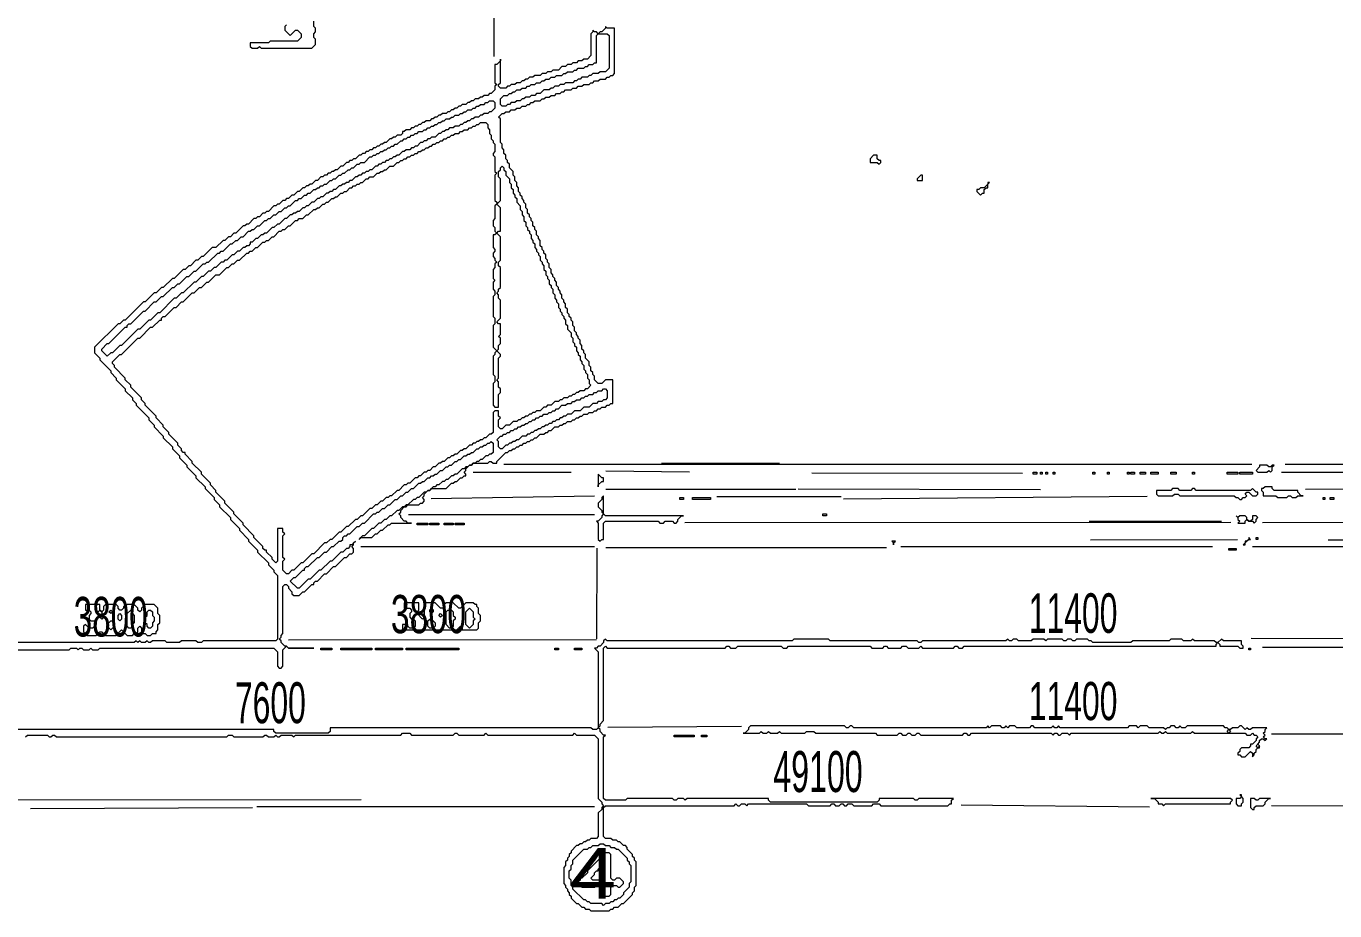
# Model space of a CAD drawing. Extents: x 20 to 3943, y 20 to 2783.
# Drawn here: x 1358 to 2080, y 411 to 899 of the extents above; entities that cross this region are included whole.
import ezdxf

# ---------------------------------------------------------------- set-up
doc = ezdxf.new("R2010")
doc.units = 0
for name, color, linetype, lineweight in [('OCR_TEXT', 6, 'Continuous', 0), ('TRACE_CURVE', 6, 'Continuous', 0), ('TRACE_STRAIGHT', 5, 'Continuous', 0), ('TRACE_TEXT_SYMBOL', 6, 'Continuous', 0)]:
    doc.layers.add(name, color=color, linetype=linetype, lineweight=lineweight)
doc.styles.add('wqy-unicode', font='wqy-unicode.lff')

msp = doc.modelspace()

# ---------------------------------------------------------------- linework, layer by layer
at = {"layer": 'TRACE_CURVE', "color": 6}
for points in [[(1678, 899), (1678, 898), (1676, 896), (1675, 896), (1674, 895), (1673, 896), (1672, 896), (1671, 897), (1671, 896), (1670, 895), (1670, 883), (1668, 881), (1666, 881), (1665, 880), (1663, 880), (1662, 879), (1660, 879), (1659, 878), (1657, 878), (1656, 877), (1654, 877), (1652, 875), (1649, 875), (1648, 874), (1646, 874), (1645, 873), (1643, 873), (1642, 872), (1639, 872), (1638, 871), (1636, 871), (1635, 870), (1634, 870), (1633, 869), (1632, 869), (1631, 868), (1629, 868), (1628, 867), (1626, 867), (1625, 866), (1624, 866), (1623, 865), (1620, 865), (1619, 866), (1619, 867), (1620, 868), (1620, 881), (1620, 880), (1618, 878), (1617, 878), (1617, 868), (1618, 867), (1617, 866), (1617, 864), (1615, 862), (1614, 862), (1613, 861), (1611, 861), (1610, 860), (1609, 860), (1608, 859), (1606, 859), (1605, 858), (1604, 858)], [(1621, 834), (1620, 835), (1620, 848), (1619, 849), (1621, 851), (1622, 851), (1623, 852), (1625, 852), (1626, 853), (1628, 853), (1629, 854), (1631, 854), (1632, 855), (1634, 855), (1635, 856), (1636, 856), (1637, 857), (1638, 857), (1639, 858), (1642, 858), (1643, 859), (1644, 859), (1645, 860), (1647, 860), (1648, 861), (1650, 861), (1651, 862), (1653, 862), (1654, 863), (1655, 863), (1656, 864), (1659, 864), (1660, 865), (1662, 865), (1663, 866), (1665, 866), (1666, 867), (1669, 867), (1670, 868), (1671, 868), (1672, 869), (1674, 869), (1675, 870), (1678, 870), (1679, 871), (1680, 871), (1681, 872), (1682, 872), (1683, 873), (1683, 898), (1679, 898), (1678, 899)], [(1673, 894), (1674, 895), (1679, 895), (1680, 894), (1680, 876), (1678, 874), (1675, 874), (1674, 873), (1671, 873), (1670, 872), (1669, 872), (1668, 871), (1665, 871), (1664, 870), (1663, 870), (1662, 869), (1661, 869), (1660, 868), (1656, 868), (1655, 867), (1653, 867), (1652, 866), (1650, 866), (1649, 865), (1648, 865), (1647, 864), (1644, 864), (1642, 862), (1640, 862), (1639, 861), (1637, 861), (1636, 860), (1634, 860), (1633, 859), (1632, 859), (1631, 858), (1629, 858), (1628, 857), (1626, 857), (1625, 856), (1624, 856), (1623, 855), (1621, 855), (1620, 856), (1620, 859), (1622, 861), (1624, 861), (1625, 862), (1626, 862), (1627, 863), (1628, 863), (1629, 864), (1631, 864), (1632, 865), (1634, 865), (1635, 866), (1636, 866), (1637, 867), (1639, 867), (1640, 868), (1642, 868), (1643, 869), (1644, 869), (1645, 870)], [(1645, 870), (1647, 870), (1648, 871), (1650, 871), (1651, 872), (1654, 872), (1655, 873), (1656, 873), (1657, 874), (1660, 874), (1661, 875), (1662, 875), (1663, 876), (1666, 876), (1667, 877), (1668, 877), (1669, 878), (1671, 878), (1672, 879), (1673, 879), (1673, 894)], [(1604, 858), (1603, 857), (1602, 857), (1601, 856), (1599, 856), (1598, 855), (1597, 855), (1596, 854), (1595, 854), (1594, 853), (1593, 853), (1592, 852), (1591, 852), (1590, 851), (1588, 851), (1587, 850), (1586, 850), (1585, 849), (1584, 849), (1583, 848), (1582, 848), (1581, 847), (1579, 847), (1578, 846), (1577, 846), (1576, 845), (1575, 845), (1574, 844), (1573, 844), (1572, 843), (1571, 843), (1570, 842), (1568, 842), (1567, 841), (1566, 841), (1566, 840), (1565, 839), (1563, 839), (1562, 838), (1561, 838), (1560, 837), (1559, 837), (1557, 835), (1556, 835), (1555, 834), (1554, 834), (1553, 833), (1552, 833), (1551, 832), (1550, 832), (1549, 831), (1548, 831), (1547, 830), (1546, 830), (1545, 829), (1544, 829), (1543, 828), (1542, 828), (1540, 826), (1539, 826), (1538, 825), (1537, 825), (1536, 824), (1535, 824)], [(1613, 857), (1614, 858), (1616, 858), (1617, 857), (1617, 854), (1615, 852), (1614, 852), (1613, 851), (1611, 851), (1610, 850), (1609, 850), (1608, 849), (1606, 849), (1605, 848), (1604, 848), (1603, 847), (1602, 847), (1601, 846), (1600, 846), (1599, 845), (1598, 845), (1597, 844), (1595, 844), (1594, 843), (1592, 843), (1591, 842), (1590, 842), (1589, 841), (1588, 841), (1587, 840), (1586, 840), (1584, 838), (1582, 838), (1581, 837), (1580, 837), (1579, 836), (1578, 836), (1577, 835), (1576, 835), (1574, 833), (1573, 833), (1572, 832), (1571, 832), (1570, 831), (1568, 831), (1567, 830), (1566, 830), (1564, 828), (1563, 828), (1562, 827), (1561, 827), (1560, 826), (1559, 826), (1558, 825), (1557, 825), (1556, 824), (1555, 824), (1554, 823), (1553, 823), (1552, 822), (1551, 822), (1549, 820), (1548, 820), (1547, 819)], [(1562, 834), (1563, 834), (1565, 836), (1566, 836), (1567, 837), (1568, 837), (1569, 838), (1570, 838), (1571, 839), (1572, 839), (1573, 840), (1574, 840), (1575, 841), (1577, 841), (1578, 842), (1579, 842), (1580, 843), (1581, 843), (1582, 844), (1583, 844), (1584, 845), (1585, 845), (1586, 846), (1587, 846), (1588, 847), (1589, 847), (1590, 848), (1592, 848), (1593, 849), (1594, 849), (1595, 850), (1597, 850), (1598, 851), (1599, 851), (1600, 852), (1601, 852), (1602, 853), (1604, 853), (1605, 854), (1606, 854), (1607, 855), (1608, 855), (1609, 856), (1611, 856), (1612, 857), (1613, 857)], [(1602, 842), (1603, 843), (1604, 843), (1605, 844), (1606, 844), (1607, 845), (1608, 845)], [(1608, 845), (1609, 846), (1612, 846), (1613, 845), (1613, 843), (1614, 842), (1614, 840), (1615, 839), (1615, 837), (1616, 836), (1616, 835), (1617, 834), (1617, 830), (1616, 829), (1616, 828), (1617, 827), (1617, 819), (1618, 818), (1617, 817), (1617, 803), (1618, 802), (1618, 801), (1617, 800), (1617, 793), (1616, 792), (1616, 789), (1617, 788), (1617, 786), (1618, 785), (1617, 784), (1616, 784), (1616, 777), (1617, 776), (1617, 775), (1616, 774), (1616, 772), (1617, 771), (1617, 770), (1618, 769), (1617, 768), (1617, 766), (1616, 765), (1616, 760), (1617, 759), (1616, 758), (1616, 754), (1617, 753), (1617, 751), (1616, 750), (1616, 739), (1617, 738), (1617, 735), (1616, 734), (1616, 722), (1618, 720), (1617, 719), (1617, 718), (1616, 717), (1616, 707), (1617, 706), (1617, 703), (1616, 702), (1616, 690), (1617, 689)], [(1529, 805), (1530, 805), (1532, 807), (1533, 807), (1534, 808), (1535, 808), (1537, 810), (1538, 810), (1539, 811), (1540, 811), (1541, 812), (1542, 812), (1543, 813), (1544, 813), (1546, 815), (1547, 815), (1548, 816), (1550, 816), (1552, 818), (1553, 818), (1554, 819), (1555, 819), (1556, 820), (1557, 820), (1559, 822), (1561, 822), (1563, 824), (1564, 824), (1565, 825), (1566, 825), (1567, 826), (1568, 826), (1569, 827), (1570, 827), (1571, 828), (1572, 828), (1573, 829), (1574, 829), (1575, 830), (1576, 830), (1577, 831), (1578, 831), (1579, 832), (1580, 832), (1581, 833), (1582, 833), (1583, 834), (1584, 834), (1585, 835), (1586, 835), (1587, 836), (1588, 836), (1589, 837), (1590, 837), (1591, 838), (1592, 838), (1593, 839), (1594, 839), (1595, 840), (1597, 840), (1598, 841), (1599, 841), (1600, 842), (1602, 842)], [(1482, 786), (1483, 787), (1484, 787), (1486, 789), (1487, 789), (1490, 792), (1491, 792), (1492, 793), (1493, 793), (1495, 795), (1496, 795), (1498, 797), (1499, 797), (1501, 799), (1502, 799), (1503, 800), (1504, 800), (1507, 803), (1508, 803), (1509, 804), (1510, 804), (1512, 806), (1513, 806), (1514, 807), (1515, 807), (1517, 809), (1518, 809), (1519, 810), (1520, 810), (1521, 811), (1522, 811), (1523, 812), (1524, 812), (1526, 814), (1527, 814), (1528, 815), (1529, 815), (1531, 817), (1532, 817), (1533, 818), (1534, 818), (1536, 820), (1537, 820), (1538, 821), (1539, 821), (1541, 823), (1542, 823), (1543, 824), (1545, 824), (1548, 827), (1549, 827), (1550, 828), (1551, 828), (1552, 829), (1553, 829), (1554, 830), (1555, 830), (1556, 831), (1557, 831), (1558, 832), (1559, 832), (1560, 833), (1561, 833), (1562, 834)], [(1653, 752), (1653, 753), (1652, 754), (1652, 755), (1651, 756), (1651, 758), (1650, 759), (1650, 760), (1649, 761), (1649, 762), (1648, 763), (1648, 765), (1647, 766), (1647, 768), (1646, 769), (1646, 770), (1645, 771), (1645, 773), (1644, 774), (1644, 775), (1643, 776), (1643, 777), (1642, 778), (1642, 781), (1641, 782), (1641, 783), (1640, 784), (1640, 786), (1639, 787), (1639, 788), (1638, 789), (1638, 791), (1637, 792), (1637, 793), (1636, 794), (1636, 795), (1635, 796), (1635, 798), (1634, 799), (1634, 801), (1633, 802), (1633, 803), (1632, 804), (1632, 805), (1631, 806), (1631, 807), (1630, 808), (1630, 810), (1629, 811), (1629, 813), (1628, 814), (1628, 816), (1627, 817), (1627, 819), (1625, 821), (1625, 823), (1624, 824), (1624, 825), (1623, 826), (1623, 828), (1622, 829), (1622, 831), (1621, 832), (1621, 834)], [(1535, 824), (1533, 822), (1532, 822), (1530, 820), (1529, 820), (1528, 819), (1527, 819), (1526, 818), (1525, 818), (1524, 817), (1523, 817), (1522, 816), (1521, 816), (1519, 814), (1518, 814), (1516, 812), (1515, 812), (1514, 811), (1513, 811), (1512, 810), (1511, 810), (1509, 808), (1508, 808), (1506, 806), (1505, 806), (1503, 804), (1502, 804), (1501, 803), (1500, 803), (1498, 801), (1497, 801), (1496, 800), (1495, 800), (1492, 797), (1491, 797), (1490, 796), (1489, 796), (1487, 794), (1486, 794), (1485, 793), (1484, 793), (1481, 790), (1480, 790), (1479, 789), (1478, 789), (1474, 785), (1473, 785), (1471, 783), (1470, 783), (1468, 781), (1467, 781), (1463, 777), (1461, 777), (1456, 772), (1455, 772), (1453, 770), (1452, 770), (1449, 767), (1448, 767), (1446, 765), (1445, 765), (1440, 760), (1439, 760), (1434, 755)], [(1547, 819), (1546, 819), (1545, 818), (1544, 818), (1543, 817), (1542, 817), (1541, 816), (1540, 816), (1538, 814), (1537, 814), (1536, 813), (1535, 813), (1534, 812), (1533, 812), (1532, 811), (1531, 811), (1529, 809), (1528, 809), (1527, 808), (1526, 808), (1525, 807), (1524, 807), (1522, 805), (1521, 805), (1520, 804), (1519, 804), (1517, 802), (1516, 802), (1514, 800), (1513, 800), (1512, 799), (1511, 799), (1509, 797), (1508, 797), (1507, 796), (1506, 796), (1505, 795), (1504, 795), (1502, 793), (1501, 793), (1498, 790), (1497, 790), (1495, 788), (1494, 788), (1491, 785), (1490, 785), (1489, 784), (1488, 784), (1486, 782), (1485, 782), (1483, 780), (1482, 780), (1482, 779), (1481, 778), (1480, 778), (1479, 777), (1478, 777), (1476, 775), (1475, 775), (1473, 773), (1472, 773), (1469, 770), (1468, 770), (1467, 769)], [(1617, 689), (1619, 689), (1619, 696), (1620, 697), (1620, 699), (1619, 700), (1619, 703), (1618, 704), (1619, 705), (1619, 716), (1620, 717), (1620, 718), (1618, 720), (1619, 721), (1619, 723), (1620, 724), (1620, 727), (1619, 728), (1620, 729), (1620, 735), (1619, 735), (1618, 736), (1620, 738), (1620, 748), (1619, 749), (1619, 751), (1618, 752), (1619, 753), (1619, 754), (1620, 755), (1620, 766), (1619, 767), (1619, 769), (1620, 770), (1620, 783), (1618, 785), (1619, 786), (1620, 786), (1620, 799), (1618, 801), (1620, 803), (1620, 815), (1619, 816), (1619, 819), (1620, 820), (1620, 821), (1621, 822), (1622, 821), (1622, 820), (1623, 819), (1623, 817), (1625, 815), (1625, 813), (1626, 812), (1626, 810), (1627, 809), (1627, 807), (1628, 806), (1628, 805), (1629, 804), (1629, 802), (1631, 800), (1631, 798), (1632, 797)], [(1410, 718), (1411, 718), (1420, 727), (1421, 727), (1427, 733), (1428, 733), (1432, 737), (1433, 737), (1433, 738), (1434, 739), (1435, 739), (1440, 744), (1441, 744), (1444, 747), (1445, 747), (1450, 752), (1451, 752), (1454, 755), (1455, 755), (1458, 758), (1459, 758), (1463, 762), (1465, 762), (1469, 766), (1470, 766), (1472, 768), (1473, 768), (1475, 770), (1476, 770), (1480, 774), (1481, 774), (1482, 775), (1483, 775), (1485, 777), (1486, 777), (1489, 780), (1490, 780), (1491, 781), (1492, 781), (1494, 783), (1495, 783), (1498, 786), (1499, 786), (1500, 787), (1501, 787), (1503, 789), (1504, 789), (1507, 792), (1508, 792), (1509, 793), (1511, 793), (1513, 795), (1514, 795), (1517, 798), (1518, 798), (1519, 799), (1520, 799), (1522, 801), (1523, 801), (1524, 802), (1525, 802), (1527, 804), (1528, 804), (1529, 805)], [(1632, 797), (1632, 795), (1633, 794), (1633, 792), (1634, 791), (1634, 789), (1635, 788), (1635, 787), (1636, 786), (1636, 785), (1637, 784), (1637, 782), (1638, 781), (1638, 780), (1639, 779), (1639, 777), (1640, 776), (1640, 775), (1641, 774), (1641, 773), (1642, 772), (1642, 770), (1643, 769), (1643, 768), (1644, 767), (1644, 765), (1645, 764), (1645, 762), (1646, 761), (1646, 760), (1647, 759), (1647, 757), (1648, 756), (1648, 755), (1649, 754), (1649, 752), (1650, 751), (1650, 749), (1651, 748), (1651, 747), (1652, 746), (1652, 744), (1653, 743), (1653, 742), (1654, 741), (1654, 740), (1655, 739), (1655, 738), (1656, 737), (1656, 735), (1657, 734), (1657, 732), (1659, 730), (1659, 728), (1660, 727), (1660, 725), (1661, 724), (1661, 723), (1662, 722), (1662, 720), (1663, 719), (1663, 718), (1664, 717), (1664, 715)], [(1467, 769), (1466, 769), (1463, 766), (1462, 766), (1460, 764), (1459, 764), (1456, 761), (1455, 761), (1452, 758), (1451, 758), (1445, 752), (1444, 752), (1441, 749), (1440, 749), (1432, 741), (1431, 741), (1427, 737), (1426, 737), (1421, 732), (1420, 732), (1411, 723), (1410, 723), (1406, 719), (1405, 719), (1403, 717), (1400, 720), (1400, 721), (1403, 724), (1404, 724), (1413, 733), (1414, 733), (1414, 734), (1415, 735), (1416, 735), (1423, 742), (1424, 742), (1429, 747), (1430, 747), (1433, 750), (1434, 750), (1439, 755), (1440, 755), (1442, 757), (1443, 757), (1447, 761), (1448, 761), (1451, 764), (1452, 764), (1456, 768), (1457, 768), (1458, 769), (1459, 769), (1464, 774), (1465, 774), (1466, 775), (1467, 775), (1471, 779), (1472, 779), (1474, 781), (1475, 781), (1477, 783), (1478, 783), (1481, 786), (1482, 786)], [(1434, 755), (1433, 755), (1430, 752), (1429, 752), (1424, 747), (1423, 747), (1413, 737), (1412, 737), (1410, 735), (1409, 735), (1396, 722), (1396, 719), (1399, 716), (1399, 715), (1405, 709), (1405, 708), (1408, 705), (1408, 704), (1413, 699), (1413, 698), (1417, 694), (1417, 693), (1419, 691), (1419, 690), (1426, 683), (1426, 682), (1429, 679), (1429, 678), (1434, 673), (1434, 672), (1439, 667), (1439, 666), (1443, 662), (1443, 661), (1447, 657), (1447, 656), (1452, 651), (1452, 650), (1457, 645), (1457, 644), (1462, 639), (1462, 638), (1465, 635), (1465, 634), (1471, 628), (1471, 627), (1476, 622), (1476, 621), (1481, 616), (1481, 615), (1486, 610), (1486, 609), (1492, 603), (1492, 602), (1495, 599), (1495, 598), (1497, 596), (1497, 561), (1496, 560), (1456, 560), (1455, 559), (1453, 559), (1452, 560), (1444, 560)], [(1656, 680), (1657, 681), (1659, 681), (1660, 682), (1661, 682), (1662, 683), (1663, 683), (1664, 684), (1665, 684), (1666, 685), (1668, 685), (1669, 686), (1671, 686), (1672, 687), (1673, 687), (1674, 688), (1675, 688), (1676, 689), (1678, 689), (1679, 690), (1680, 690), (1681, 691), (1682, 691), (1682, 704), (1678, 704), (1676, 702), (1674, 702), (1672, 704), (1672, 706), (1671, 707), (1671, 708), (1670, 709), (1670, 711), (1669, 712), (1669, 714), (1667, 716), (1667, 718), (1666, 719), (1666, 720), (1665, 721), (1665, 723), (1664, 724), (1664, 726), (1663, 727), (1663, 728), (1662, 729), (1662, 730), (1661, 731), (1661, 733), (1660, 734), (1660, 736), (1659, 737), (1659, 738), (1658, 739), (1658, 740), (1657, 741), (1657, 743), (1656, 744), (1656, 746), (1655, 747), (1655, 748), (1654, 749), (1654, 751), (1653, 752)], [(1506, 599), (1505, 599), (1503, 597), (1502, 597), (1500, 599), (1500, 604), (1501, 605), (1500, 606), (1500, 618), (1501, 619), (1500, 620), (1500, 622), (1497, 622), (1497, 604), (1496, 603), (1494, 605), (1494, 606), (1491, 609), (1491, 610), (1490, 610), (1489, 611), (1489, 612), (1484, 617), (1484, 618), (1478, 624), (1478, 625), (1473, 630), (1473, 631), (1468, 636), (1468, 637), (1463, 642), (1463, 643), (1460, 646), (1460, 647), (1455, 652), (1455, 653), (1450, 658), (1450, 659), (1446, 663), (1446, 664), (1445, 664), (1444, 665), (1444, 666), (1442, 668), (1442, 669), (1437, 674), (1437, 675), (1434, 678), (1434, 679), (1430, 683), (1430, 684), (1424, 690), (1424, 691), (1422, 693), (1422, 694), (1416, 700), (1416, 701), (1413, 704), (1413, 705), (1407, 711), (1407, 712), (1406, 713), (1406, 714), (1410, 718)], [(1664, 715), (1665, 714), (1665, 713), (1666, 712), (1666, 710), (1667, 709), (1667, 708), (1668, 707), (1668, 705), (1669, 704), (1669, 702), (1670, 701), (1668, 699), (1667, 699), (1666, 698), (1664, 698), (1663, 697), (1662, 697), (1661, 696), (1660, 696), (1659, 695), (1658, 695), (1657, 694), (1655, 694), (1654, 693), (1653, 693), (1652, 692), (1650, 692), (1648, 690), (1646, 690), (1645, 689), (1644, 689), (1642, 687), (1640, 687), (1639, 686), (1638, 686), (1637, 685), (1636, 685), (1635, 684), (1634, 684), (1633, 683), (1632, 683), (1631, 682), (1630, 682), (1629, 681), (1627, 681), (1625, 679), (1623, 679), (1621, 677), (1620, 677), (1619, 678), (1619, 682), (1620, 683), (1619, 684), (1619, 687), (1617, 687), (1616, 686), (1616, 675), (1615, 674), (1614, 674), (1612, 672), (1611, 672), (1610, 671), (1609, 671)], [(1676, 698), (1677, 699), (1678, 699), (1679, 698), (1679, 694), (1678, 693), (1677, 693), (1676, 692), (1674, 692), (1673, 691), (1671, 691), (1669, 689), (1666, 689), (1664, 687), (1661, 687), (1659, 685), (1657, 685), (1656, 684), (1655, 684), (1654, 683), (1653, 683), (1652, 682), (1651, 682), (1650, 681), (1649, 681), (1648, 680), (1647, 680), (1646, 679), (1645, 679), (1644, 678), (1643, 678), (1642, 677), (1641, 677), (1640, 676), (1639, 676), (1638, 675), (1637, 675), (1636, 674), (1635, 674), (1634, 673), (1632, 673), (1630, 671), (1629, 671), (1628, 670), (1627, 670), (1626, 669), (1625, 669), (1624, 668), (1623, 668), (1621, 666), (1620, 666), (1619, 667), (1619, 670), (1618, 671), (1620, 673), (1621, 673), (1622, 674), (1623, 674), (1624, 675), (1625, 675), (1626, 676), (1627, 676), (1628, 677), (1629, 677)], [(1629, 677), (1630, 678), (1631, 678), (1632, 679), (1633, 679), (1634, 680), (1635, 680), (1636, 681), (1637, 681), (1638, 682), (1639, 682), (1640, 683), (1641, 683), (1642, 684), (1643, 684), (1644, 685), (1646, 685), (1647, 686), (1648, 686), (1649, 687), (1650, 687), (1651, 688), (1652, 688), (1654, 690), (1656, 690), (1657, 691), (1659, 691), (1660, 692), (1661, 692), (1662, 693), (1664, 693), (1665, 694), (1666, 694), (1667, 695), (1668, 695), (1669, 696), (1671, 696), (1672, 697), (1673, 697), (1674, 698), (1676, 698)], [(1569, 635), (1575, 635), (1576, 636), (1577, 636), (1578, 637), (1578, 638), (1577, 639), (1578, 640), (1578, 641), (1580, 643), (1581, 643), (1582, 644), (1590, 644), (1593, 647), (1594, 647), (1595, 648), (1596, 648), (1598, 650), (1599, 650), (1600, 651), (1601, 651), (1601, 652), (1600, 653), (1601, 654), (1601, 655), (1603, 657), (1604, 657), (1605, 658), (1613, 658), (1614, 659), (1615, 659), (1616, 658), (1618, 658), (1618, 659), (1623, 664), (1624, 664), (1625, 665), (1626, 665), (1627, 666), (1628, 666), (1629, 667), (1630, 667), (1631, 668), (1632, 668), (1633, 669), (1634, 669), (1635, 670), (1636, 670), (1637, 671), (1638, 671), (1639, 672), (1640, 672), (1642, 674), (1644, 674), (1645, 675), (1646, 675), (1647, 676), (1648, 676), (1650, 678), (1652, 678), (1653, 679), (1654, 679), (1655, 680), (1656, 680)], [(1609, 671), (1608, 670), (1607, 670), (1606, 669), (1605, 669), (1604, 668), (1603, 668), (1601, 666), (1600, 666), (1599, 665), (1598, 665), (1596, 663), (1595, 663), (1594, 662), (1593, 662), (1592, 661), (1591, 661), (1589, 659), (1588, 659), (1587, 658), (1586, 658), (1584, 656), (1583, 656), (1581, 654), (1580, 654), (1579, 653), (1578, 653), (1576, 651), (1575, 651), (1574, 650), (1573, 650), (1570, 647), (1569, 647), (1568, 646), (1567, 646), (1564, 643), (1563, 643), (1560, 640), (1559, 640), (1558, 639), (1557, 639), (1555, 637), (1554, 637), (1552, 635), (1551, 635), (1549, 633), (1548, 633), (1544, 629), (1543, 629), (1541, 627), (1540, 627), (1536, 623), (1535, 623), (1532, 620), (1531, 620), (1527, 616), (1526, 616), (1524, 614), (1523, 614), (1517, 608), (1516, 608), (1511, 603), (1510, 603), (1506, 599)], [(1550, 630), (1551, 630), (1552, 631), (1553, 631), (1555, 633), (1556, 633), (1558, 635), (1559, 635), (1562, 638), (1563, 638), (1565, 640), (1566, 640), (1568, 642), (1569, 642), (1571, 644), (1572, 644), (1575, 647), (1576, 647), (1577, 648), (1578, 648), (1580, 650), (1581, 650), (1582, 651), (1583, 651), (1584, 652), (1585, 652), (1587, 654), (1588, 654), (1590, 656), (1591, 656), (1592, 657), (1593, 657), (1595, 659), (1596, 659), (1597, 660), (1598, 660), (1600, 662), (1601, 662), (1602, 663), (1603, 663), (1604, 664), (1605, 664), (1607, 666), (1608, 666), (1609, 667), (1610, 667), (1611, 668), (1612, 668), (1613, 669), (1614, 669), (1615, 670), (1616, 669), (1616, 664), (1615, 663), (1614, 663), (1613, 662), (1612, 662), (1610, 660), (1609, 660), (1608, 659), (1607, 659), (1606, 658), (1605, 658), (1604, 657)], [(1604, 657), (1603, 657), (1602, 656), (1601, 656), (1600, 655), (1599, 655), (1596, 652), (1595, 652), (1594, 651), (1593, 651), (1591, 649), (1590, 649), (1589, 648), (1588, 648), (1586, 646), (1585, 646), (1584, 645), (1583, 645), (1581, 643), (1580, 643), (1579, 642), (1578, 642), (1575, 639), (1574, 639), (1573, 638), (1572, 638), (1569, 635), (1568, 635), (1567, 634), (1566, 634), (1564, 632), (1563, 632), (1560, 629), (1559, 629), (1557, 627), (1556, 627), (1554, 625), (1553, 625), (1550, 622), (1549, 622), (1545, 618), (1544, 618), (1542, 616), (1543, 617), (1549, 617), (1551, 619), (1552, 619), (1554, 621), (1555, 621), (1558, 624), (1559, 624), (1560, 625), (1571, 625), (1569, 625), (1568, 626), (1567, 626), (1565, 628), (1565, 629), (1564, 630), (1565, 631), (1565, 632), (1567, 634), (1568, 634), (1569, 635)], [(1509, 585), (1511, 587), (1512, 587), (1516, 591), (1517, 591), (1517, 592), (1518, 593), (1519, 593), (1523, 597), (1524, 597), (1528, 601), (1529, 601), (1534, 606), (1535, 606), (1537, 608), (1538, 608), (1539, 609), (1539, 611), (1538, 612), (1539, 613), (1539, 614), (1540, 615), (1538, 613), (1537, 613), (1537, 612), (1536, 611), (1535, 611), (1533, 609), (1532, 609), (1527, 604), (1526, 604), (1521, 599), (1520, 599), (1515, 594), (1514, 594), (1509, 589), (1508, 589), (1504, 593), (1506, 595), (1507, 595), (1511, 599), (1512, 599), (1512, 600), (1513, 601), (1514, 601), (1519, 606), (1520, 606), (1523, 609), (1524, 609), (1527, 612), (1528, 612), (1531, 615), (1532, 615), (1533, 616), (1533, 617), (1534, 618), (1535, 618), (1536, 619), (1537, 619), (1541, 623), (1542, 623), (1544, 625), (1545, 625), (1550, 630)], [(1325, 555), (1382, 555), (1383, 556), (1386, 556), (1387, 555), (1388, 556), (1389, 556), (1390, 555), (1393, 555), (1394, 556), (1395, 555), (1398, 555), (1399, 556), (1495, 556), (1497, 554), (1497, 546), (1498, 545), (1499, 545), (1500, 546), (1500, 555), (1502, 557), (1503, 556), (1517, 556), (1503, 556), (1502, 557), (1501, 557), (1499, 559), (1499, 560), (1498, 561), (1499, 562), (1499, 563), (1500, 564), (1500, 590), (1501, 591), (1502, 591), (1503, 590), (1503, 589), (1505, 587), (1505, 586), (1506, 585), (1509, 585)], [(1781, 560), (1679, 560), (1678, 561), (1677, 560), (1677, 559), (1675, 557), (1674, 557), (1673, 556), (1672, 556), (1674, 554), (1674, 512), (1673, 511), (1671, 511), (1670, 512), (1526, 512), (1526, 510), (1525, 509), (1496, 509), (1495, 510), (1495, 511), (1326, 511)], [(1444, 560), (1443, 559), (1436, 559), (1435, 560), (1428, 560), (1427, 559), (1426, 559), (1425, 560), (1424, 559), (1422, 559), (1421, 560), (1420, 559), (1419, 560), (1418, 559), (1327, 559)], [(1826, 470), (1829, 470), (1830, 469), (1867, 469), (1868, 470), (1869, 470), (1869, 472), (1870, 473), (1851, 473), (1850, 472), (1849, 472), (1848, 473), (1829, 473), (1829, 472), (1828, 471), (1769, 471), (1768, 472), (1768, 473), (1723, 473), (1722, 472), (1721, 473), (1718, 473), (1717, 472), (1716, 472), (1715, 473), (1690, 473), (1689, 472), (1678, 472), (1677, 473), (1677, 507), (1678, 508), (1677, 508), (1675, 510), (1675, 511), (1674, 512), (1675, 513), (1675, 514), (1677, 516), (1677, 556), (1678, 557), (1679, 556), (1744, 556), (1745, 557), (1746, 557), (1747, 556), (1750, 556), (1751, 557), (1775, 557), (1776, 556), (1778, 556), (1779, 557), (1824, 557), (1825, 556), (1831, 556), (1832, 557), (1833, 557), (1834, 556), (1841, 556), (1842, 557), (1844, 557), (1845, 556), (1851, 556), (1852, 557), (1853, 556)], [(1853, 556), (1870, 556), (1871, 557), (1872, 557), (1873, 556), (1875, 556), (1876, 557), (2015, 557), (2015, 558), (2016, 559), (2017, 558), (2017, 557), (2027, 557), (2028, 556), (2030, 556), (2030, 557), (2029, 558), (2029, 560), (2019, 560), (2018, 561), (2016, 559), (2015, 559), (2014, 560), (2003, 560), (2002, 561), (2001, 560), (1997, 560), (1996, 561), (1990, 561), (1989, 560), (1969, 560), (1968, 559), (1947, 559), (1946, 560), (1945, 560), (1944, 561), (1938, 561), (1937, 560), (1936, 560), (1935, 561), (1933, 561), (1932, 560), (1931, 560), (1930, 561), (1922, 561), (1921, 560), (1920, 561), (1914, 561), (1913, 560), (1906, 560), (1905, 561), (1903, 561), (1902, 560), (1901, 560), (1900, 561), (1899, 560), (1853, 560), (1852, 559), (1851, 559), (1850, 560), (1802, 560), (1801, 561), (1782, 561), (1781, 560)], [(1358, 507), (1359, 508), (1370, 508), (1371, 507), (1372, 507), (1373, 508), (1374, 508), (1375, 507), (1469, 507), (1470, 508), (1472, 508)], [(1472, 508), (1473, 507), (1489, 507), (1490, 508), (1491, 508), (1492, 507), (1495, 507), (1496, 508), (1497, 507), (1498, 507), (1499, 508), (1505, 508), (1506, 507), (1507, 508), (1565, 508), (1566, 509), (1570, 509), (1571, 508), (1594, 508), (1595, 509), (1596, 509), (1597, 508), (1611, 508), (1612, 509), (1613, 508), (1660, 508), (1661, 509), (1662, 508), (1672, 508), (1674, 506), (1674, 473), (1676, 471), (1676, 470), (1677, 469), (1676, 468), (1676, 467), (1674, 465), (1674, 452), (1673, 451), (1670, 451), (1669, 450), (1668, 450), (1667, 449), (1666, 449), (1665, 448), (1664, 448), (1663, 447), (1662, 447), (1659, 444), (1659, 443), (1658, 442), (1658, 441), (1657, 440), (1657, 439), (1656, 438), (1656, 436), (1655, 435), (1655, 426), (1656, 425), (1656, 424), (1657, 423), (1657, 422), (1658, 421), (1658, 420)], [(1658, 420), (1659, 419), (1659, 418), (1662, 415), (1663, 415), (1665, 413), (1666, 413), (1667, 412), (1669, 412), (1670, 411), (1680, 411), (1681, 412), (1682, 412), (1683, 413), (1685, 413), (1687, 415), (1688, 415), (1693, 420), (1693, 421), (1694, 422), (1694, 424), (1695, 425), (1695, 438), (1694, 439), (1694, 440), (1693, 441), (1693, 442), (1690, 445), (1690, 446), (1689, 447), (1688, 447), (1686, 449), (1685, 449), (1684, 450), (1682, 450), (1681, 451), (1678, 451), (1677, 452), (1677, 468), (1678, 469), (1749, 469), (1750, 470), (1751, 469), (1752, 469), (1753, 470), (1755, 470), (1756, 469), (1757, 470), (1789, 470), (1790, 469), (1802, 469), (1803, 470), (1804, 470), (1805, 469), (1807, 469), (1808, 470), (1809, 470), (1810, 469), (1811, 469), (1812, 470), (1814, 470), (1815, 469), (1825, 469), (1826, 470)]]:
    msp.add_lwpolyline(points, dxfattribs=at)
msp.add_lwpolyline([(1674, 447), (1675, 448), (1677, 448), (1678, 447), (1680, 447), (1681, 446), (1683, 446), (1684, 445), (1685, 445), (1690, 440), (1690, 439), (1691, 438), (1691, 437), (1692, 436), (1692, 427), (1691, 426), (1691, 424), (1688, 421), (1688, 420), (1686, 418), (1685, 418), (1684, 417), (1683, 417), (1682, 416), (1681, 416), (1680, 415), (1678, 415), (1677, 414), (1676, 415), (1670, 415), (1669, 416), (1668, 416), (1667, 417), (1666, 417), (1660, 423), (1660, 424), (1659, 425), (1659, 428), (1658, 429), (1658, 433), (1659, 434), (1659, 436), (1660, 437), (1660, 439), (1666, 445), (1668, 445), (1669, 446), (1670, 446), (1671, 447)], close=True, dxfattribs=at)
at = {"layer": 'TRACE_STRAIGHT', "color": 5}
for p, q in [((1616.34, 996.13), (1616.36, 882.37)), ((1621.87, 657.48), (2034.63, 657.54)), ((1709, 658), (1774, 658)), ((2053.12, 657.54), (2255.62, 657.6)), ((1605, 653), (1659, 653)), ((1678.11, 653.74), (1724.38, 653.27)), ((1791.87, 652.67), (1908.13, 652.58)), ((2051, 653), (2117, 653)), ((1678.12, 643.61), (1783.13, 643.7)), ((1784.37, 643.83), (1918.13, 643.56)), ((2064.38, 643.61), (2198.11, 644.93)), ((1581.88, 638.53), (1671.89, 639.96)), ((1739.37, 639.62), (1808.12, 639.64)), ((1809.38, 638.42), (1976.89, 639.85)), ((1569.37, 629.65), (1671.88, 629.71)), ((1721.87, 625.38), (2023.13, 625.51)), ((1945, 626), (2018, 626)), ((2040.62, 625.29), (2196.88, 625.77)), ((1945.62, 615.76), (2026.88, 615.94)), ((2076.88, 615.78), (2198.13, 616.01)), ((1543, 612), (1672, 612)), ((1673.32, 561.12), (1673.33, 611.12)), ((1678.13, 611.52), (1833.13, 611.54)), ((1841, 612), (2013, 612)), ((2035, 612), (2120, 612)), ((1503.12, 560.59), (1673.12, 560.69)), ((2034.38, 561.39), (2108.12, 561.36)), ((2040.62, 556.51), (2179.38, 556.52)), ((1679.38, 512.36), (1753.14, 512.92)), ((2045.62, 508.75), (2195.62, 508.38)), ((1325.62, 472.25), (1543.13, 472.49)), ((1874.37, 469.43), (1978.14, 468.37)), ((1360.62, 467.43), (1483.13, 468.03)), ((1485.62, 468.59), (1671.88, 468.64)), ((2045.61, 469.2), (2188.13, 468.4))]:
    msp.add_line(p, q, dxfattribs=at)
at = {"layer": 'TRACE_TEXT_SYMBOL', "color": 6}
for points in [[(1502, 900), (1501, 899), (1501, 897), (1504, 894), (1507, 897), (1508, 897), (1510, 895), (1510, 893), (1508, 891), (1493, 891), (1492, 890), (1482, 890), (1482, 888), (1483, 887), (1486, 887), (1487, 888), (1488, 887), (1516, 887), (1518, 889), (1518, 892), (1517, 893), (1517, 895), (1518, 896), (1518, 898), (1517, 899), (1517, 902)], [(1391, 580), (1391, 577), (1393, 577), (1394, 576), (1394, 575), (1393, 574), (1393, 572), (1394, 571), (1396, 571), (1397, 570), (1397, 569), (1395, 567), (1393, 567), (1391, 569), (1390, 568), (1390, 565), (1392, 563), (1397, 563), (1399, 565), (1400, 565), (1402, 563), (1408, 563), (1411, 566), (1414, 563), (1417, 563), (1418, 564), (1419, 564), (1420, 565), (1420, 567), (1421, 568), (1422, 567), (1422, 565), (1423, 564), (1424, 564), (1425, 563), (1427, 563), (1428, 564), (1430, 564), (1430, 565), (1431, 566), (1431, 569), (1432, 570), (1432, 574), (1431, 575), (1431, 578), (1429, 580), (1424, 580), (1422, 578), (1422, 577), (1421, 576), (1420, 577), (1420, 578), (1418, 580), (1414, 580), (1413, 579), (1412, 579), (1412, 578), (1411, 577), (1410, 577), (1409, 578), (1409, 579), (1408, 580), (1402, 580), (1401, 579)], [(1401, 579), (1401, 577), (1400, 576), (1399, 577), (1399, 580), (1391, 580)], [(1758, 513), (1757, 512), (1757, 511), (1755, 509), (1754, 509), (1763, 509), (1764, 510), (1765, 509), (1767, 509), (1768, 510), (1769, 509), (1773, 509), (1774, 510), (1775, 509), (1788, 509), (1789, 510), (1793, 510), (1794, 509), (1827, 509), (1828, 508), (1839, 508), (1840, 509), (1841, 509), (1842, 508), (1844, 508), (1845, 509), (1846, 509), (1847, 508), (1849, 508), (1850, 509), (1851, 509), (1852, 508), (1875, 508), (1876, 509), (1877, 509), (1878, 508), (1879, 508), (1880, 509), (1924, 509), (1925, 508), (1926, 509), (1927, 509), (1928, 508), (1929, 508), (1930, 509), (1933, 509), (1934, 508), (1935, 509), (1983, 509), (1984, 510), (1985, 509), (1986, 509), (1987, 510), (1988, 509), (2001, 509), (2002, 510), (2003, 509), (2031, 509), (2032, 508), (2034, 508), (2035, 509), (2036, 508), (2037, 508), (2038, 507)], [(1987, 511), (1986, 512), (1978, 512), (1977, 513), (1973, 513), (1972, 512), (1971, 513), (1967, 513), (1966, 512), (1929, 512), (1928, 513), (1927, 512), (1926, 512), (1925, 513), (1924, 512), (1915, 512), (1914, 513), (1913, 513), (1912, 512), (1905, 512), (1904, 513), (1901, 513), (1900, 512), (1899, 513), (1898, 512), (1897, 512), (1896, 513), (1891, 513), (1890, 512), (1889, 513), (1888, 512), (1815, 512), (1814, 513), (1813, 513), (1812, 512), (1811, 512), (1810, 513), (1758, 513)], [(2038, 507), (2037, 506), (2037, 505), (2035, 503), (2034, 503), (2034, 502), (2033, 501), (2029, 501), (2028, 500), (2028, 499), (2027, 498), (2027, 497), (2028, 497), (2029, 496), (2031, 496), (2034, 499), (2035, 498), (2035, 496), (2036, 497), (2036, 498), (2037, 499), (2037, 500), (2038, 501), (2039, 501), (2039, 502), (2038, 503), (2039, 504), (2039, 505), (2040, 506), (2041, 506), (2042, 505), (2043, 506), (2042, 506), (2041, 507), (2042, 508), (2041, 509), (2042, 510), (2042, 511), (2043, 512), (2035, 512), (2034, 511), (2033, 511), (2032, 512), (2031, 511), (2029, 513), (2028, 513), (2027, 512), (2024, 512), (2023, 511), (2022, 511), (2021, 512), (2020, 512), (2019, 513), (1999, 513), (1998, 512), (1996, 512), (1995, 513), (1994, 512), (1993, 512), (1992, 513), (1990, 513), (1989, 512), (1988, 512), (1987, 511)]]:
    msp.add_lwpolyline(points, dxfattribs=at)
for points in [[(1826, 828), (1824, 826), (1824, 824), (1828, 824), (1829, 823), (1830, 824), (1830, 825), (1829, 825), (1828, 826), (1828, 828)], [(1852, 817), (1850, 815), (1850, 814), (1853, 814), (1853, 817)], [(1889, 813), (1889, 812), (1887, 810), (1885, 810), (1884, 809), (1883, 809), (1883, 808), (1885, 806), (1886, 807), (1887, 807), (1887, 809), (1888, 810), (1889, 810), (1889, 812), (1890, 813)], [(1674, 652), (1674, 645), (1674, 646), (1676, 648), (1677, 648), (1677, 650), (1676, 650)], [(1914, 653), (1916, 653), (1916, 652), (1914, 652)], [(1918, 653), (1919, 653), (1919, 652), (1918, 652)], [(1921, 653), (1922, 653), (1922, 652), (1921, 652)], [(1925, 653), (1926, 653), (1926, 652), (1925, 652)], [(1947, 653), (1948, 653), (1948, 652), (1947, 652)], [(1955, 653), (1956, 653), (1956, 652), (1955, 652)], [(1966, 653), (1967, 653), (1967, 652), (1966, 652)], [(1968, 653), (1970, 653), (1970, 652), (1968, 652)], [(1973, 653), (1976, 653), (1976, 652), (1973, 652)], [(1979, 653), (1983, 653), (1983, 652), (1979, 652)], [(1990, 653), (1993, 653), (1993, 652), (1990, 652)], [(2002, 653), (2003, 653), (2003, 652), (2002, 652)], [(2021, 653), (2027, 653), (2027, 652), (2021, 652)], [(2028, 653), (2035, 653), (2035, 652), (2028, 652)], [(2039, 657), (2039, 656), (2037, 654), (2038, 653), (2043, 653), (2044, 654), (2045, 653), (2046, 654), (2046, 656), (2047, 657), (2046, 657), (2045, 656), (2044, 656), (2043, 657)], [(1991, 644), (1990, 643), (1982, 643), (1982, 641), (1983, 640), (1991, 640), (1992, 641), (1994, 641), (1995, 640), (2025, 640), (2026, 639), (2027, 639), (2028, 638), (2029, 638), (2030, 639), (2031, 639), (2032, 640), (2031, 641), (2032, 642), (2033, 642), (2035, 640), (2037, 640), (2038, 641), (2038, 642), (2037, 642), (2035, 644), (2034, 643), (2004, 643), (2003, 644), (2002, 644), (2001, 643), (1995, 643), (1994, 644)], [(2042, 645), (2041, 644), (2040, 644), (2040, 643), (2041, 642), (2041, 640), (2048, 640), (2049, 639), (2054, 639), (2055, 640), (2056, 640), (2057, 639), (2059, 639), (2060, 640), (2063, 640), (2062, 640), (2060, 642), (2060, 643), (2047, 643), (2046, 644), (2046, 645)], [(1677, 640), (1676, 639), (1676, 638), (1674, 636), (1674, 634), (1676, 632), (1676, 631), (1677, 630), (1676, 629), (1676, 628), (1674, 626), (1673, 626), (1674, 625), (1674, 616), (1675, 615), (1676, 616), (1677, 616), (1677, 625), (1678, 626), (1707, 626), (1708, 625), (1710, 625), (1711, 626), (1715, 626), (1716, 625), (1717, 625), (1718, 626), (1718, 627), (1720, 629), (1721, 629), (1678, 629), (1677, 630)], [(1719, 639), (1721, 639), (1721, 638), (1719, 638)], [(1726, 639), (1736, 639), (1736, 638), (1726, 638)], [(2074, 639), (2075, 639), (2075, 638), (2074, 638)], [(2078, 639), (2080, 639), (2080, 638), (2078, 638)], [(1798, 630), (1800, 630), (1800, 629), (1798, 629)], [(2026, 629), (2027, 628), (2027, 627), (2028, 626), (2027, 625), (2031, 625), (2031, 626), (2032, 627), (2033, 626), (2035, 626), (2036, 625), (2037, 626), (2037, 627), (2038, 628), (2037, 629), (2035, 629), (2035, 627), (2034, 626), (2033, 626), (2032, 627), (2032, 628), (2031, 629), (2028, 629), (2027, 628)], [(1574, 625), (1580, 625), (1580, 624), (1574, 624)], [(1581, 625), (1586, 625), (1586, 624), (1581, 624)], [(1589, 625), (1594, 625), (1594, 624), (1589, 624)], [(1595, 625), (1600, 625), (1600, 624), (1595, 624)], [(1836, 615), (1837, 614), (1837, 613), (1837, 614), (1838, 615)], [(2033, 617), (2033, 616), (2032, 615), (2031, 615), (2031, 614), (2030, 613), (2031, 613), (2031, 614), (2033, 616), (2034, 616)], [(2037, 617), (2038, 617), (2038, 616), (2037, 616)], [(2022, 611), (2026, 611), (2026, 610), (2022, 610)], [(1567, 581), (1567, 578), (1570, 578), (1571, 577), (1571, 576), (1570, 575), (1570, 573), (1571, 572), (1572, 572), (1573, 571), (1573, 568), (1572, 567), (1570, 567), (1569, 568), (1569, 569), (1566, 569), (1566, 566), (1596, 566), (1598, 568), (1599, 567), (1599, 566), (1607, 566), (1608, 567), (1608, 570), (1609, 571), (1609, 574), (1608, 575), (1608, 578), (1607, 579), (1607, 580), (1606, 580), (1605, 581), (1601, 581), (1598, 578), (1597, 578), (1594, 581), (1590, 581), (1589, 580), (1589, 579), (1588, 578), (1587, 578), (1584, 581), (1579, 581), (1578, 580), (1578, 573), (1577, 572), (1574, 575), (1574, 576), (1575, 577), (1575, 581)], [(1581, 577), (1582, 578), (1583, 577), (1583, 576), (1582, 575), (1581, 576)], [(1603, 578), (1605, 576), (1605, 573), (1606, 572), (1605, 571), (1605, 569), (1603, 567), (1601, 569), (1601, 576)], [(1398, 576), (1399, 577), (1400, 576), (1400, 575), (1401, 574), (1401, 573), (1400, 572), (1398, 574)], [(1405, 571), (1406, 571), (1407, 570), (1407, 568), (1405, 566), (1403, 568), (1403, 569)], [(1404, 576), (1405, 577), (1406, 576), (1405, 575)], [(1409, 574), (1410, 575), (1411, 574), (1411, 572), (1410, 571), (1409, 572)], [(1416, 577), (1417, 576), (1417, 575), (1418, 574), (1418, 570), (1417, 569), (1417, 568), (1416, 567), (1415, 567), (1414, 568), (1414, 575)], [(1425, 576), (1426, 577), (1427, 577), (1428, 576), (1428, 574), (1429, 573), (1429, 571), (1428, 570), (1428, 568), (1427, 567), (1426, 567), (1425, 568), (1425, 569), (1424, 570), (1424, 573), (1425, 574)], [(1580, 571), (1581, 572), (1582, 572), (1584, 570), (1584, 568), (1583, 567), (1581, 567), (1580, 568)], [(1586, 574), (1587, 575), (1588, 574), (1587, 573)], [(1590, 576), (1591, 577), (1593, 577), (1594, 576), (1594, 574), (1595, 573), (1595, 572), (1594, 571), (1594, 568), (1593, 567), (1592, 567), (1590, 569)], [(1521, 556), (1527, 556), (1527, 555), (1521, 555)], [(1532, 556), (1549, 556), (1549, 555), (1532, 555)], [(1551, 556), (1566, 556), (1566, 555), (1551, 555)], [(1568, 556), (1597, 556), (1597, 555), (1568, 555)], [(1650, 556), (1652, 556), (1652, 555), (1650, 555)], [(1661, 556), (1665, 556), (1665, 555), (1661, 555)], [(2033, 556), (2034, 556), (2034, 555), (2033, 555)], [(1716, 508), (1727, 508), (1727, 507), (1716, 507)], [(1731, 508), (1734, 508), (1734, 507), (1731, 507)], [(2021, 510), (2022, 511), (2023, 510), (2022, 509)], [(2037, 502), (2038, 503), (2039, 502), (2038, 501)], [(1979, 473), (1981, 473), (1983, 471), (1983, 470), (1985, 470), (1986, 469), (1987, 470), (2023, 470), (2023, 471), (2024, 472), (2023, 473)], [(2028, 475), (2029, 474), (2028, 473), (2026, 473), (2026, 470), (2027, 469), (2029, 469), (2029, 470), (2030, 471), (2030, 473), (2029, 474), (2029, 475)], [(2034, 473), (2034, 468), (2035, 467), (2036, 467), (2036, 468), (2037, 469), (2041, 469), (2042, 470), (2042, 471), (2044, 473), (2045, 473), (2039, 473), (2038, 472), (2037, 472), (2036, 473)], [(1678, 443), (1668, 433), (1668, 432), (1665, 429), (1664, 429), (1664, 428), (1663, 427), (1663, 426), (1665, 424), (1672, 424), (1673, 425), (1675, 425), (1676, 424), (1676, 421), (1677, 420), (1677, 419), (1680, 419), (1681, 420), (1681, 424), (1682, 425), (1684, 425), (1685, 424), (1686, 424), (1688, 426), (1688, 427), (1686, 429), (1684, 429), (1683, 428), (1682, 428), (1681, 429), (1681, 442), (1680, 443)], [(1674, 434), (1675, 435), (1676, 435), (1677, 434), (1677, 433), (1676, 432), (1676, 429), (1675, 428), (1671, 428), (1670, 429), (1672, 431), (1672, 432), (1673, 433), (1674, 433)]]:
    msp.add_lwpolyline(points, close=True, dxfattribs=at)

# ---------------------------------------------------------------- texts
at = {"layer": 'OCR_TEXT', "color": 6, "style": 'wqy-unicode'}
for s, height, width, p in [('3800', 21.06, 0.663045, (1559.55, 564.23)), ('11400', 21.84, 0.602755, (1911.59, 564.39)), ('3800', 21.84, 0.62774, (1384.54, 562.39)), ('7600', 22.62, 0.58147, (1473.52, 514.55)), ('11400', 21.06, 0.62508, (1911.59, 516.23)), ('49100', 22.62, 0.586137, (1770.63, 476.55)), ('4', 28.08, 1.219496, (1658.37, 417.64))]:
    msp.add_text(s, height=height, dxfattribs=dict(at, width=width)).set_placement(p)

doc.saveas('drawing.dxf')
